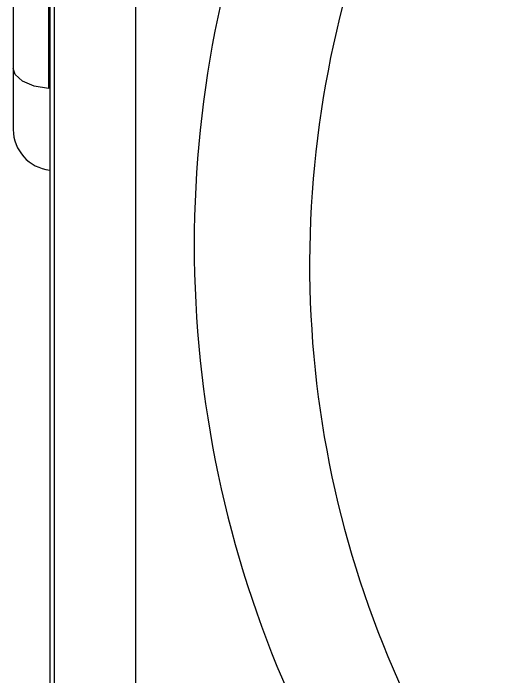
# Model space of a CAD drawing. Extents: x 75 to 2075, y 25 to 1460.
# Drawn here: x 643 to 650.42, y 865.56 to 875.74 of the extents above; entities that cross this region are included whole.
import ezdxf

# ---------------------------------------------------------------- set-up
doc = ezdxf.new("R2010")
doc.units = 0
doc.header["$LTSCALE"] = 5
doc.linetypes.add('SLD-KATı', pattern=[0])
doc.layers.get('0').update_dxf_attribs({"linetype": 'CONTINUOUS'})

msp = doc.modelspace()

# ---------------------------------------------------------------- linework, layer by layer
at = {"color": 7, "linetype": 'SLD-KATı'}
for p, q in [((643.562, 884.799), (643.562, 858.773)), ((643.627, 884.795), (643.627, 856.898)), ((643.002, 881.387), (643.002, 874.891)), ((643.543, 881.077), (643.543, 874.582)), ((643.002, 874.891), (643.002, 873.954))]:
    msp.add_line(p, q, dxfattribs=at)
at = {"color": 8, "linetype": 'SLD-KATı'}
msp.add_line((644.877, 884.72), (644.877, 857.804), dxfattribs=at)
at = {"color": 8, "linetype": 'SLD-KATı', "flags": 128}
msp.add_lwpolyline([(643.543, 874.582), (643.321, 874.619), (643.143, 874.694), (643.032, 874.797), (643.002, 874.891)], dxfattribs=at)
at = {"color": 8, "linetype": 'SLD-KATı'}
for centre, radius, start, end in [((663.253, 871.891), 15.711, 128.2761, 225.2648), ((662.858, 872.184), 17.084, 137.993, 232.4202)]:
    msp.add_arc(centre, radius, start, end, dxfattribs=at)
at = {"color": 7, "linetype": 'SLD-KATı'}
msp.add_arc((643.627, 873.954), 0.625, 180, 263.9884, dxfattribs=at)

doc.saveas('drawing.dxf')
